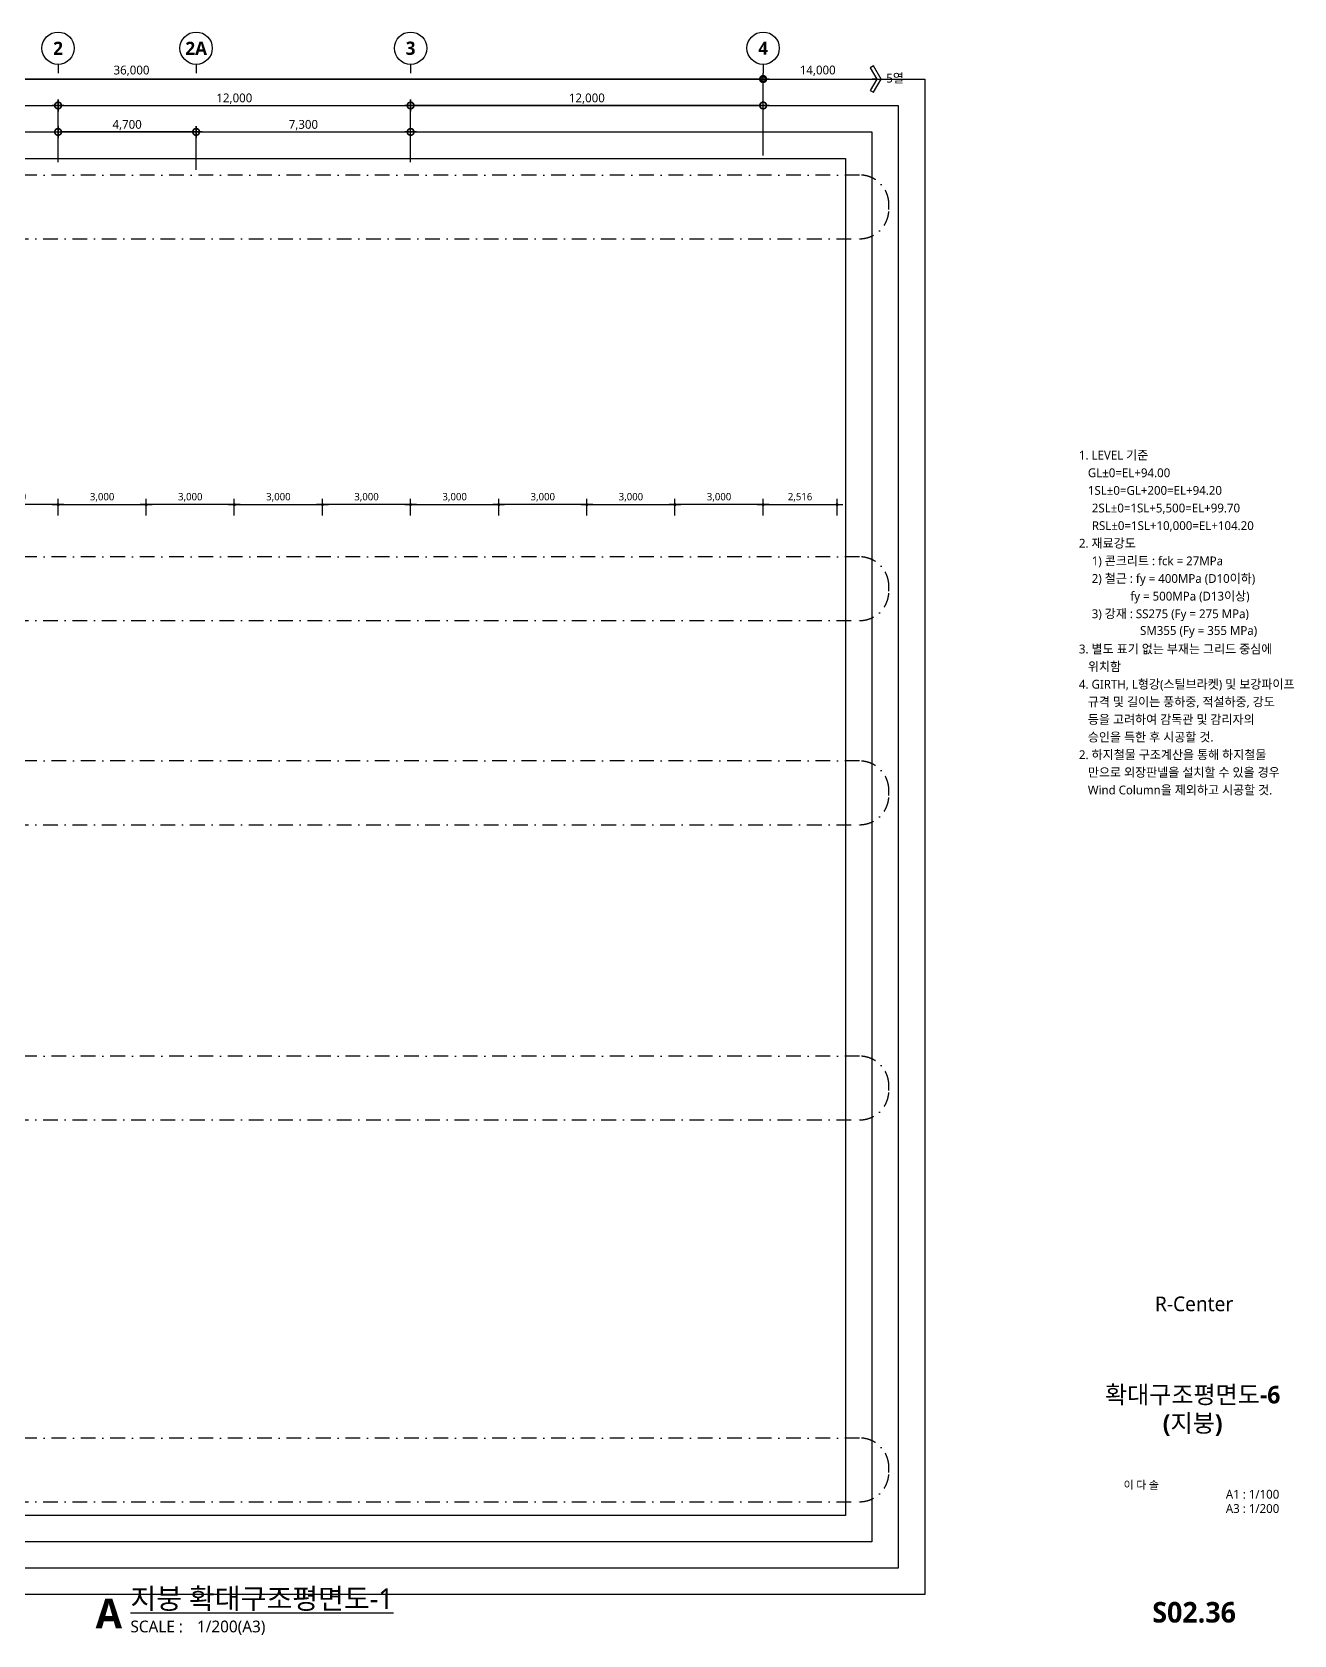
# Model space of a CAD drawing. Header units: millimetres. Extents: x 5446 to 585647, y 2414 to 57106.
# Drawn here: x 458594 to 501547, y 2528 to 57100 of the extents above; entities that cross this region are included whole.
import ezdxf
from ezdxf.enums import TextEntityAlignment as Align

# ---------------------------------------------------------------- set-up
doc = ezdxf.new("R2010")
doc.units = ezdxf.units.MM
doc.header["$LTSCALE"] = 100
doc.linetypes.add('DASHDOT-GAUN', pattern=[10, 5, -2.5, 0, -2.5])
doc.layers.get('DEFPOINTS').update_dxf_attribs({"color": 137})
for name, color, linetype in [('DIM', 7, 'Continuous'), ('DIM-INT', 7, 'Continuous'), ('SYM', 6, 'Continuous'), ('SYM-BUB', 3, 'Continuous'), ('TEXT', 3, 'Continuous'), ('XR-SHEET$0$TITLE', 7, 'Continuous'), ('XR-SHEET$1$SHT', 5, 'Continuous'), ('XR-SHEET$1$TEXT', 3, 'Continuous')]:
    doc.layers.add(name, color=color, linetype=linetype)
doc.layers.add('TEMP', color=171, linetype='Continuous', plot=False)
doc.styles.add('$0$스타일1', font='malgun.ttf')
doc.styles.add('XR-SHEET$0$굴림체(옥산)', font='malgun.ttf')
doc.styles.add('XR-SHEET$0$맑은고딕B', font='malgunbd.ttf')
doc.styles.add('맑은고딕B', font='malgunbd.ttf')
doc.styles.add('스타일1', font='malgun.ttf')
doc.styles.add('스타일2', font='malgunbd.ttf')
doc.dimstyles.new('CJA', dxfattribs={"dimscale": 300, "dimtxt": 2.7, "dimasz": 1, "dimexe": 2, "dimexo": 3, "dimgap": 1, "dimtad": 1, "dimdec": 0, "dimzin": 1, "dimdsep": 46, "dimlunit": 6, "dimtxsty": '$0$스타일1', "dimblk": 'CJDOT', "dimcen": 0.09, "dimdle": 1, "dimclrd": 256, "dimclre": 256, "dimclrt": 3, "dimadec": 0, "dimazin": 0, "dimtfac": 1, "dimtdec": 0, "dimtix": 1, "dimtmove": 2, "dimatfit": 3, "dimldrblk": 'CJDOT', "dimfxl": 1, "dimtolj": 1, "dimtzin": 1, "dimarcsym": 0})
doc.dimstyles.new('GAUN-100', dxfattribs={"dimscale": 100, "dimtxt": 3, "dimasz": 1, "dimexe": 1, "dimexo": 1, "dimgap": 0.5, "dimtad": 1, "dimdec": 0, "dimzin": 1, "dimdsep": 46, "dimlunit": 6, "dimtxsty": '스타일1', "dimblk": 'GAUN-DOT', "dimcen": -2, "dimdle": 2, "dimclrd": 256, "dimclre": 256, "dimclrt": 3, "dimadec": 0, "dimazin": 0, "dimtfac": 1, "dimtdec": 0, "dimtix": 1, "dimtmove": 2, "dimatfit": 3, "dimldrblk": 'DOTSMALL', "dimfxl": 1, "dimtolj": 1, "dimtzin": 1, "dimarcsym": 0})

# ---------------------------------------------------------------- blocks, each defined once
blk = doc.blocks.new('XR-SHEET$0$TITLE')
at = {"layer": 'XR-SHEET$0$TITLE', "true_color": 0x000000, "style": 'XR-SHEET$0$굴림체(옥산)'}
for tag, height, p in [('동명칭', 6, (776.77, -457.26)), ('SCALE-A1', 3, (797.5, -522)), ('SCALE-A3', 3, (797.5, -527)), ('DATA', 3, (797.5, -540))]:
    blk.add_attdef(tag, text='', height=height, dxfattribs=at).set_placement(p, align=Align.MIDDLE)
for tag, height, p in [('TITLE1', 6, (776.5, -479.4)), ('TITLE4', 6, (776.5, -484.39)), ('TITLE2', 6, (776.5, -489)), ('TITLE5', 6, (776.5, -493.99)), ('TITLE3', 6, (776.5, -498.7)), ('NAME-1', 3, (760.16, -517.5)), ('NAME-2', 3, (760.16, -526.5)), ('A0.00', 7, (776.5, -561))]:
    blk.add_attdef(tag, text='', height=height, dxfattribs=at).set_placement(p, align=Align.MIDDLE_CENTER)
blk = doc.blocks.new('dwgtitle')
at = {"layer": 'SYM', "color": 3, "style": '스타일1'}
blk.add_text('SCALE :', height=4, dxfattribs=at).set_placement((12.25, -1.4))
for tag, p, height in [('%%UTITLE', (12.25, 6.59), 7), ('1/100', (34.89, -1.4), 4)]:
    blk.add_attdef(tag, p, '', height=height, dxfattribs=at)
at = {"layer": 'SYM', "color": 6, "style": '스타일2'}
blk.add_attdef('A', text='', height=10, dxfattribs=at).set_placement((4.89, 5), align=Align.MIDDLE)
blk = doc.blocks.new('GAUN-DOT')
at = {"linetype": 'ByBlock'}
for p, q in [((2, 0), (-2, 0)), ((0, -2), (0, 2))]:
    blk.add_line(p, q, dxfattribs=at)
at = {"const_width": 2.25}
blk.add_lwpolyline([(0, 0.28125, 1), (0, -0.28125, 1)], format="xyb", close=True, dxfattribs=at)
blk = doc.blocks.new('*D227')
at = {"layer": 'DEFPOINTS', "color": 0, "transparency": 16777216}
for p in [(459479, 54600), (447479, 52800), (459479, 52800)]:
    blk.add_point(p, dxfattribs=at)
at = {"layer": 'DIM', "lineweight": -2, "transparency": 16777216}
for p, q in [((447479, 52900), (447479, 54700)), ((447579, 54600), (459379, 54600)), ((459479, 52900), (459479, 54700))]:
    blk.add_line(p, q, dxfattribs=at)
at = {"layer": 'DIM', "lineweight": -2, "transparency": 16777216, "xscale": 100, "yscale": 100, "zscale": 100, "rotation": 180}
blk.add_blockref('GAUN-DOT', (447479, 54600), dxfattribs=at)
at = {"layer": 'DIM', "lineweight": -2, "transparency": 16777216, "xscale": 100, "yscale": 100, "zscale": 100}
blk.add_blockref('GAUN-DOT', (459479, 54600), dxfattribs=at)
at = {"layer": 'DIM', "color": 3, "transparency": 16777216, "insert": (453479, 54831), "char_height": 300, "attachment_point": 5, "style": '스타일1'}
blk.add_mtext('\\A1;12,000', dxfattribs=at)
blk = doc.blocks.new('_DotSmall')
at = {"color": 0, "linetype": 'ByBlock', "const_width": 0.5}
blk.add_lwpolyline([(-0.0625, 0, 1), (0.0625, 0, 1)], format="xyb", close=True, dxfattribs=at)
blk = doc.blocks.new('NEW_BUB')
at = {"layer": 'SYM-BUB', "color": 6}
blk.add_line((0, 3), (0, 0), dxfattribs=at)
blk.add_circle((0, 8.5), 5.5, dxfattribs=at)
at = {"layer": 'SYM-BUB', "color": 3, "style": '스타일2'}
blk.add_attdef('X', text='', height=4.5, dxfattribs=at).set_placement((0, 8.5), align=Align.MIDDLE)
blk = doc.blocks.new('*D228')
at = {"layer": 'DEFPOINTS', "color": 0, "transparency": 16777216}
for p in [(447479, 55500), (447479, 52800), (483479, 52800)]:
    blk.add_point(p, dxfattribs=at)
at = {"layer": 'DIM', "lineweight": -2, "transparency": 16777216}
for p, q in [((447479, 52900), (447479, 55600)), ((483379, 55500), (447579, 55500)), ((483479, 52900), (483479, 55600))]:
    blk.add_line(p, q, dxfattribs=at)
at = {"layer": 'DIM', "lineweight": -2, "transparency": 16777216, "xscale": 100, "yscale": 100, "zscale": 100, "rotation": 180}
blk.add_blockref('GAUN-DOT', (447479, 55500), dxfattribs=at)
at = {"layer": 'DIM', "lineweight": -2, "transparency": 16777216, "xscale": 100, "yscale": 100, "zscale": 100}
blk.add_blockref('GAUN-DOT', (483479, 55500), dxfattribs=at)
at = {"layer": 'DIM', "color": 3, "transparency": 16777216, "insert": (461979, 55780), "char_height": 300, "attachment_point": 5, "style": '스타일1'}
blk.add_mtext('\\A1;36,000', dxfattribs=at)
blk = doc.blocks.new('*D226')
at = {"layer": 'DEFPOINTS', "color": 0, "transparency": 16777216}
for p in [(471479, 54600), (471479, 52800), (483479, 52800)]:
    blk.add_point(p, dxfattribs=at)
at = {"layer": 'DIM', "lineweight": -2, "transparency": 16777216}
for p, q in [((471479, 52900), (471479, 54700)), ((483379, 54600), (471579, 54600)), ((483479, 52900), (483479, 54700))]:
    blk.add_line(p, q, dxfattribs=at)
at = {"layer": 'DIM', "lineweight": -2, "transparency": 16777216, "xscale": 100, "yscale": 100, "zscale": 100, "rotation": 180}
blk.add_blockref('GAUN-DOT', (471479, 54600), dxfattribs=at)
at = {"layer": 'DIM', "lineweight": -2, "transparency": 16777216, "xscale": 100, "yscale": 100, "zscale": 100}
blk.add_blockref('GAUN-DOT', (483479, 54600), dxfattribs=at)
at = {"layer": 'DIM', "color": 3, "transparency": 16777216, "insert": (477479, 54831), "char_height": 300, "attachment_point": 5, "style": '스타일1'}
blk.add_mtext('\\A1;12,000', dxfattribs=at)
blk = doc.blocks.new('연장 화살표')
at = {"layer": 'DIM'}
blk.add_line((-0.49, 0), (-1, 0), dxfattribs=at)
blk.add_lwpolyline([(-1.23, 1.29), (-0.49, 0), (-1.23, -1.29), (-0.86, -1.5), (0, 0), (-0.86, 1.5)], close=True, dxfattribs=at)
blk = doc.blocks.new('*D225')
at = {"layer": 'DEFPOINTS', "color": 0, "transparency": 16777216}
for p in [(487495, 55500), (487495, 55500), (483479, 53400)]:
    blk.add_point(p, dxfattribs=at)
at = {"layer": 'DIM', "color": 7, "lineweight": -2, "transparency": 16777216}
for p, q in [((483479, 53700), (483479, 55700)), ((483279, 55500), (487195, 55500))]:
    blk.add_line(p, q, dxfattribs=at)
at = {"layer": 'DIM', "color": 7, "lineweight": -2, "transparency": 16777216, "xscale": 300, "yscale": 300, "zscale": 300}
blk.add_blockref('연장 화살표', (487495, 55500), dxfattribs=at)
at = {"layer": 'DIM', "color": 7, "lineweight": -2, "transparency": 16777216, "xscale": 300, "yscale": 300, "zscale": 300, "rotation": 180}
blk.add_blockref('_DotSmall', (483479, 55500), dxfattribs=at)
at = {"layer": 'DIM', "color": 3, "transparency": 16777216, "insert": (485337, 55781), "char_height": 300, "attachment_point": 5, "style": '스타일1'}
blk.add_mtext('\\A1;14,000', dxfattribs=at)
blk = doc.blocks.new('CJDOT')
blk.add_line((-2, 0), (2, 0))
at = {"const_width": 0.5}
blk.add_lwpolyline([(-0.25, 0, 1), (0.25, 0, 1)], format="xyb", close=True, dxfattribs=at)
blk = doc.blocks.new('*D273')
at = {"layer": 'DEFPOINTS', "color": 0, "transparency": 16777216}
for p in [(456479, 41010), (456479, 40337), (459479, 40337)]:
    blk.add_point(p, dxfattribs=at)
at = {"layer": 'DIM-INT', "lineweight": -2, "transparency": 16777216}
for p, q in [((456479, 40637), (456479, 41210)), ((459379, 41010), (456579, 41010)), ((459479, 40637), (459479, 41210))]:
    blk.add_line(p, q, dxfattribs=at)
at = {"layer": 'DIM-INT', "lineweight": -2, "transparency": 16777216, "xscale": 100, "yscale": 100, "zscale": 100}
for p, rotation in [((456479, 41010), 179.9999999996554), ((459479, 41010), 359.9999999996554)]:
    blk.add_blockref('CJDOT', p, dxfattribs=dict(at, rotation=rotation))
at = {"layer": 'DIM-INT', "color": 3, "transparency": 16777216, "insert": (457979, 41260), "char_height": 250, "attachment_point": 5, "style": '$0$스타일1'}
blk.add_mtext('\\A1;3,000', dxfattribs=at)
blk = doc.blocks.new('*D275')
at = {"layer": 'DEFPOINTS', "color": 0, "transparency": 16777216}
for p in [(462479, 41010), (459479, 40337), (462479, 40337)]:
    blk.add_point(p, dxfattribs=at)
at = {"layer": 'DIM-INT', "lineweight": -2, "transparency": 16777216}
for p, q in [((459479, 40637), (459479, 41210)), ((459579, 41010), (462379, 41010)), ((462479, 40637), (462479, 41210))]:
    blk.add_line(p, q, dxfattribs=at)
at = {"layer": 'DIM-INT', "lineweight": -2, "transparency": 16777216, "xscale": 100, "yscale": 100, "zscale": 100, "rotation": 180}
blk.add_blockref('CJDOT', (459479, 41010), dxfattribs=at)
at = {"layer": 'DIM-INT', "lineweight": -2, "transparency": 16777216, "xscale": 100, "yscale": 100, "zscale": 100}
blk.add_blockref('CJDOT', (462479, 41010), dxfattribs=at)
at = {"layer": 'DIM-INT', "color": 3, "transparency": 16777216, "insert": (460979, 41260), "char_height": 250, "attachment_point": 5, "style": '$0$스타일1'}
blk.add_mtext('\\A1;3,000', dxfattribs=at)
blk = doc.blocks.new('*D277')
at = {"layer": 'DEFPOINTS', "color": 0, "transparency": 16777216}
for p in [(468479, 41010), (465479, 40337), (468479, 40337)]:
    blk.add_point(p, dxfattribs=at)
at = {"layer": 'DIM-INT', "lineweight": -2, "transparency": 16777216}
for p, q in [((465479, 40637), (465479, 41210)), ((465579, 41010), (468379, 41010)), ((468479, 40637), (468479, 41210))]:
    blk.add_line(p, q, dxfattribs=at)
at = {"layer": 'DIM-INT', "lineweight": -2, "transparency": 16777216, "xscale": 100, "yscale": 100, "zscale": 100, "rotation": 180}
blk.add_blockref('CJDOT', (465479, 41010), dxfattribs=at)
at = {"layer": 'DIM-INT', "lineweight": -2, "transparency": 16777216, "xscale": 100, "yscale": 100, "zscale": 100}
blk.add_blockref('CJDOT', (468479, 41010), dxfattribs=at)
at = {"layer": 'DIM-INT', "color": 3, "transparency": 16777216, "insert": (466979, 41260), "char_height": 250, "attachment_point": 5, "style": '$0$스타일1'}
blk.add_mtext('\\A1;3,000', dxfattribs=at)
blk = doc.blocks.new('*D276')
at = {"layer": 'DEFPOINTS', "color": 0, "transparency": 16777216}
for p in [(462479, 41010), (462479, 40337), (465479, 40337)]:
    blk.add_point(p, dxfattribs=at)
at = {"layer": 'DIM-INT', "lineweight": -2, "transparency": 16777216}
for p, q in [((462479, 40637), (462479, 41210)), ((465379, 41010), (462579, 41010)), ((465479, 40637), (465479, 41210))]:
    blk.add_line(p, q, dxfattribs=at)
at = {"layer": 'DIM-INT', "lineweight": -2, "transparency": 16777216, "xscale": 100, "yscale": 100, "zscale": 100}
for p, rotation in [((462479, 41010), 179.9999999996554), ((465479, 41010), 359.9999999996554)]:
    blk.add_blockref('CJDOT', p, dxfattribs=dict(at, rotation=rotation))
at = {"layer": 'DIM-INT', "color": 3, "transparency": 16777216, "insert": (463979, 41260), "char_height": 250, "attachment_point": 5, "style": '$0$스타일1'}
blk.add_mtext('\\A1;3,000', dxfattribs=at)
blk = doc.blocks.new('*D278')
at = {"layer": 'DEFPOINTS', "color": 0, "transparency": 16777216}
for p in [(468479, 41010), (468479, 40337), (471479, 40337)]:
    blk.add_point(p, dxfattribs=at)
at = {"layer": 'DIM-INT', "lineweight": -2, "transparency": 16777216}
for p, q in [((468479, 40637), (468479, 41210)), ((471379, 41010), (468579, 41010)), ((471479, 40637), (471479, 41210))]:
    blk.add_line(p, q, dxfattribs=at)
at = {"layer": 'DIM-INT', "lineweight": -2, "transparency": 16777216, "xscale": 100, "yscale": 100, "zscale": 100}
for p, rotation in [((468479, 41010), 180.000000003965), ((471479, 41010), 3.964988337656905e-09)]:
    blk.add_blockref('CJDOT', p, dxfattribs=dict(at, rotation=rotation))
at = {"layer": 'DIM-INT', "color": 3, "transparency": 16777216, "insert": (469979, 41260), "char_height": 250, "attachment_point": 5, "rotation": 0, "style": '$0$스타일1'}
blk.add_mtext('\\A1;3,000', dxfattribs=at)
blk = doc.blocks.new('*D279')
at = {"layer": 'DEFPOINTS', "color": 0, "transparency": 16777216}
for p in [(474479, 41010), (471479, 40337), (474479, 40337)]:
    blk.add_point(p, dxfattribs=at)
at = {"layer": 'DIM-INT', "lineweight": -2, "transparency": 16777216}
for p, q in [((471479, 40637), (471479, 41210)), ((471579, 41010), (474379, 41010)), ((474479, 40637), (474479, 41210))]:
    blk.add_line(p, q, dxfattribs=at)
at = {"layer": 'DIM-INT', "lineweight": -2, "transparency": 16777216, "xscale": 100, "yscale": 100, "zscale": 100, "rotation": 180}
blk.add_blockref('CJDOT', (471479, 41010), dxfattribs=at)
at = {"layer": 'DIM-INT', "lineweight": -2, "transparency": 16777216, "xscale": 100, "yscale": 100, "zscale": 100}
blk.add_blockref('CJDOT', (474479, 41010), dxfattribs=at)
at = {"layer": 'DIM-INT', "color": 3, "transparency": 16777216, "insert": (472979, 41260), "char_height": 250, "attachment_point": 5, "style": '$0$스타일1'}
blk.add_mtext('\\A1;3,000', dxfattribs=at)
blk = doc.blocks.new('*D280')
at = {"layer": 'DEFPOINTS', "color": 0, "transparency": 16777216}
for p in [(474479, 41010), (474479, 40337), (477479, 40337)]:
    blk.add_point(p, dxfattribs=at)
at = {"layer": 'DIM-INT', "lineweight": -2, "transparency": 16777216}
for p, q in [((474479, 40637), (474479, 41210)), ((477379, 41010), (474579, 41010)), ((477479, 40637), (477479, 41210))]:
    blk.add_line(p, q, dxfattribs=at)
at = {"layer": 'DIM-INT', "lineweight": -2, "transparency": 16777216, "xscale": 100, "yscale": 100, "zscale": 100}
for p, rotation in [((474479, 41010), 180.0000000005736), ((477479, 41010), 5.735412145213559e-10)]:
    blk.add_blockref('CJDOT', p, dxfattribs=dict(at, rotation=rotation))
at = {"layer": 'DIM-INT', "color": 3, "transparency": 16777216, "insert": (475979, 41260), "char_height": 250, "attachment_point": 5, "style": '$0$스타일1'}
blk.add_mtext('\\A1;3,000', dxfattribs=at)
blk = doc.blocks.new('*D281')
at = {"layer": 'DEFPOINTS', "color": 0, "transparency": 16777216}
for p in [(480479, 41010), (477479, 40337), (480479, 40337)]:
    blk.add_point(p, dxfattribs=at)
at = {"layer": 'DIM-INT', "lineweight": -2, "transparency": 16777216}
for p, q in [((477479, 40637), (477479, 41210)), ((477579, 41010), (480379, 41010)), ((480479, 40637), (480479, 41210))]:
    blk.add_line(p, q, dxfattribs=at)
at = {"layer": 'DIM-INT', "lineweight": -2, "transparency": 16777216, "xscale": 100, "yscale": 100, "zscale": 100, "rotation": 180}
blk.add_blockref('CJDOT', (477479, 41010), dxfattribs=at)
at = {"layer": 'DIM-INT', "lineweight": -2, "transparency": 16777216, "xscale": 100, "yscale": 100, "zscale": 100}
blk.add_blockref('CJDOT', (480479, 41010), dxfattribs=at)
at = {"layer": 'DIM-INT', "color": 3, "transparency": 16777216, "insert": (478979, 41260), "char_height": 250, "attachment_point": 5, "style": '$0$스타일1'}
blk.add_mtext('\\A1;3,000', dxfattribs=at)
blk = doc.blocks.new('*D282')
at = {"layer": 'DEFPOINTS', "color": 0, "transparency": 16777216}
for p in [(480479, 41010), (480479, 40337), (483479, 40337)]:
    blk.add_point(p, dxfattribs=at)
at = {"layer": 'DIM-INT', "lineweight": -2, "transparency": 16777216}
for p, q in [((480479, 40637), (480479, 41210)), ((483379, 41010), (480579, 41010)), ((483479, 40637), (483479, 41210))]:
    blk.add_line(p, q, dxfattribs=at)
at = {"layer": 'DIM-INT', "lineweight": -2, "transparency": 16777216, "xscale": 100, "yscale": 100, "zscale": 100}
for p, rotation in [((480479, 41010), 179.9999999937539), ((483479, 41010), 359.9999999937539)]:
    blk.add_blockref('CJDOT', p, dxfattribs=dict(at, rotation=rotation))
at = {"layer": 'DIM-INT', "color": 3, "transparency": 16777216, "insert": (481979, 41260), "char_height": 250, "attachment_point": 5, "rotation": 360, "style": '$0$스타일1'}
blk.add_mtext('\\A1;3,000', dxfattribs=at)
blk = doc.blocks.new('*D283')
at = {"layer": 'DEFPOINTS', "color": 0, "transparency": 16777216}
for p in [(485995, 41010), (483479, 40337), (485995, 40337)]:
    blk.add_point(p, dxfattribs=at)
at = {"layer": 'DIM-INT', "lineweight": -2, "transparency": 16777216}
for p, q in [((483479, 40637), (483479, 41210)), ((483579, 41010), (485895, 41010)), ((485995, 40637), (485995, 41210))]:
    blk.add_line(p, q, dxfattribs=at)
at = {"layer": 'DIM-INT', "lineweight": -2, "transparency": 16777216, "xscale": 100, "yscale": 100, "zscale": 100, "rotation": 180}
blk.add_blockref('CJDOT', (483479, 41010), dxfattribs=at)
at = {"layer": 'DIM-INT', "lineweight": -2, "transparency": 16777216, "xscale": 100, "yscale": 100, "zscale": 100}
blk.add_blockref('CJDOT', (485995, 41010), dxfattribs=at)
at = {"layer": 'DIM-INT', "color": 3, "transparency": 16777216, "insert": (484737, 41261), "char_height": 250, "attachment_point": 5, "style": '$0$스타일1'}
blk.add_mtext('\\A1;2,516', dxfattribs=at)
blk = doc.blocks.new('*D322')
at = {"layer": 'DEFPOINTS', "color": 0, "transparency": 16777216}
for p in [(459479, 53700), (459479, 52569), (464179, 52313)]:
    blk.add_point(p, dxfattribs=at)
at = {"layer": 'DIM', "lineweight": -2, "transparency": 16777216}
for p, q in [((459479, 52669), (459479, 53800)), ((464079, 53700), (459579, 53700)), ((464179, 52413), (464179, 53800))]:
    blk.add_line(p, q, dxfattribs=at)
at = {"layer": 'DIM', "lineweight": -2, "transparency": 16777216, "xscale": 100, "yscale": 100, "zscale": 100, "rotation": 180}
blk.add_blockref('GAUN-DOT', (459479, 53700), dxfattribs=at)
at = {"layer": 'DIM', "lineweight": -2, "transparency": 16777216, "xscale": 100, "yscale": 100, "zscale": 100}
blk.add_blockref('GAUN-DOT', (464179, 53700), dxfattribs=at)
at = {"layer": 'DIM', "color": 3, "transparency": 16777216, "insert": (461829, 53930), "char_height": 300, "attachment_point": 5, "style": '스타일1'}
blk.add_mtext('\\A1;4,700', dxfattribs=at)
blk = doc.blocks.new('*D323')
at = {"layer": 'DEFPOINTS', "color": 0, "transparency": 16777216}
for p in [(471479, 53700), (471479, 52569), (464179, 52313)]:
    blk.add_point(p, dxfattribs=at)
at = {"layer": 'DIM', "lineweight": -2, "transparency": 16777216}
for p, q in [((464179, 52413), (464179, 53800)), ((464279, 53700), (471379, 53700)), ((471479, 52669), (471479, 53800))]:
    blk.add_line(p, q, dxfattribs=at)
at = {"layer": 'DIM', "lineweight": -2, "transparency": 16777216, "xscale": 100, "yscale": 100, "zscale": 100, "rotation": 180}
blk.add_blockref('GAUN-DOT', (464179, 53700), dxfattribs=at)
at = {"layer": 'DIM', "lineweight": -2, "transparency": 16777216, "xscale": 100, "yscale": 100, "zscale": 100}
blk.add_blockref('GAUN-DOT', (471479, 53700), dxfattribs=at)
at = {"layer": 'DIM', "color": 3, "transparency": 16777216, "insert": (467829, 53930), "char_height": 300, "attachment_point": 5, "style": '스타일1'}
blk.add_mtext('\\A1;7,300', dxfattribs=at)
blk = doc.blocks.new('*D462')
at = {"layer": 'DEFPOINTS', "color": 0, "transparency": 16777216}
for p in [(471479, 54600), (459479, 52569), (471479, 52569)]:
    blk.add_point(p, dxfattribs=at)
at = {"layer": 'DIM', "lineweight": -2, "transparency": 16777216}
for p, q in [((459479, 52669), (459479, 54700)), ((459579, 54600), (471379, 54600)), ((471479, 52669), (471479, 54700))]:
    blk.add_line(p, q, dxfattribs=at)
at = {"layer": 'DIM', "lineweight": -2, "transparency": 16777216, "xscale": 100, "yscale": 100, "zscale": 100, "rotation": 180}
blk.add_blockref('GAUN-DOT', (459479, 54600), dxfattribs=at)
at = {"layer": 'DIM', "lineweight": -2, "transparency": 16777216, "xscale": 100, "yscale": 100, "zscale": 100}
blk.add_blockref('GAUN-DOT', (471479, 54600), dxfattribs=at)
at = {"layer": 'DIM', "color": 3, "transparency": 16777216, "insert": (465479, 54831), "char_height": 300, "attachment_point": 5, "style": '스타일1'}
blk.add_mtext('\\A1;12,000', dxfattribs=at)
blk = doc.blocks.new('A$C8b652f08')
at = {"layer": 'TEXT', "style": '스타일1'}
for s, p in [('1. LEVEL 기준', (757, -2089)), ('   GL%%P0=EL+94.00', (757, -3289)), ('   1SL%%P0=GL+200=EL+94.20', (757, -4489)), (' 2SL%%P0=1SL+5,500=EL+99.70', (1434, -5689)), (' RSL%%P0=1SL+10,000=EL+104.20', (1434, -6889)), ('2. 재료강도', (757, -8089)), ('1) 콘크리트 : fck = 27MPa', (1630, -9289)), ('2) 철근 : fy = 400MPa (D10이하)', (1630, -10489)), ('         fy = 500MPa (D13이상)', (2424, -11689)), ('3) 강재 : SS275 (Fy = 275 MPa)', (1630, -12889)), ('SM355 (Fy = 355 MPa)', (4921, -14030)), ('3. 별도 표기 없는 부재는 그리드 중심에', (757, -15289)), ('   위치함', (757, -16489)), ('4. GIRTH, L형강(스틸브라켓) 및 보강파이프', (757, -17689)), ('   규격 및 길이는 풍하중, 적설하중, 강도', (757, -18889)), ('   등을 고려하여 감독관 및 감리자의 ', (757, -20089)), ('   승인을 득한 후 시공할 것. ', (757, -21289)), ('2. 하지철물 구조계산을 통해 하지철물 ', (757, -22489)), ('   만으로 외장판넬을 설치할 수 있을 경우', (757, -23689)), ('   Wind Column을 제외하고 시공할 것.', (757, -24889))]:
    blk.add_text(s, height=600, dxfattribs=at).set_placement(p, align=Align.BOTTOM_LEFT)

msp = doc.modelspace()

# ---------------------------------------------------------------- linework, layer by layer
at = {"layer": 'SYM', "color": 4, "linetype": 'DASHDOT-GAUN'}
for points in [[(446968.2, 51232.7), (446968.2, 51062.9, 0.4142136), (447968.2, 50062.9), (486760.1, 50062.9, 0.4142136), (487760.1, 51062.9), (487760.1, 51232.7, 0.4142136), (486760.1, 52232.7), (447968.2, 52232.7, 0.4142136)], [(446968.2, 38232.7), (446968.2, 38062.9, 0.4142136), (447968.2, 37062.9), (486760.1, 37062.9, 0.4142136), (487760.1, 38062.9), (487760.1, 38232.7, 0.4142136), (486760.1, 39232.7), (447968.2, 39232.7, 0.4142136)], [(446968.2, 31282.7), (446968.2, 31112.9, 0.4142136), (447968.2, 30112.9), (486760.1, 30112.9, 0.4142136), (487760.1, 31112.9), (487760.1, 31282.7, 0.4142136), (486760.1, 32282.7), (447968.2, 32282.7, 0.4142136)], [(446968.2, 21232.7), (446968.2, 21062.9, 0.4142136), (447968.2, 20062.9), (486760.1, 20062.9, 0.4142136), (487760.1, 21062.9), (487760.1, 21232.7, 0.4142136), (486760.1, 22232.7), (447968.2, 22232.7, 0.4142136)], [(446968.2, 8232.7), (446968.2, 8062.9, 0.4142136), (447968.2, 7062.9), (486760.1, 7062.9, 0.4142136), (487760.1, 8062.9), (487760.1, 8232.7, 0.4142136), (486760.1, 9232.7), (447968.2, 9232.7, 0.4142136)]]:
    msp.add_lwpolyline(points, format="xyb", close=True, dxfattribs=at)
at = {"layer": 'TEMP'}
for points in [[(442467.8, 55500), (488979.7, 55500), (488979.7, 3900), (442467.8, 3900)], [(443367.8, 54600), (488079.7, 54600), (488079.7, 4800), (443367.8, 4800)], [(444267.8, 53700), (487179.7, 53700), (487179.7, 5700), (444267.8, 5700)], [(445167.8, 52800), (486279.7, 52800), (486279.7, 6600), (445167.8, 6600)], [(445167.8, 52800), (486279.7, 52800), (486279.7, 6600), (445167.8, 6600)]]:
    msp.add_lwpolyline(points, close=True, dxfattribs=at)

# ---------------------------------------------------------------- block references
at = {"layer": 'DIM', "xscale": 0.5, "yscale": 0.5, "zscale": 0.5}
msp.add_blockref('A$C8b652f08', (493850, 43500), dxfattribs=at)
at = {"layer": 'SYM', "xscale": 100, "yscale": 100, "zscale": 100}
msp.add_blockref('dwgtitle', (460717.9, 2756.1, -0.5), dxfattribs=at).add_auto_attribs({'%%UTITLE': '%%U지붕 확대구조평면도-1', '1/100': '1/200(A3)', 'A': 'A'})
at = {"layer": 'SYM-BUB', "xscale": 100, "yscale": 100, "zscale": 100}
for p, values in [((459479.3, 55700), {'X': '2'}), ((464179.3, 55700), {'X': '2A'}), ((471479.3, 55700), {'X': '3'}), ((483479.3, 55700), {'X': '4'})]:
    msp.add_blockref('NEW_BUB', p, dxfattribs=at).add_auto_attribs(values)
at = {"layer": 'TEXT'}
ref = msp.add_blockref('XR-SHEET$0$TITLE', (420500, 0), dxfattribs=dict(at, xscale=100, yscale=100, zscale=100))
ref.add_attrib('TITLE2', '확대구조평면도-6', dxfattribs={"layer": 'XR-SHEET$1$SHT', "color": 4, "true_color": 0x000004, "height": 600, "style": '맑은고딕B'}).set_placement((498100, 10708.6), align=Align.MIDDLE_CENTER)
ref.add_attrib('TITLE3', '(지붕)', dxfattribs={"layer": 'XR-SHEET$1$SHT', "color": 4, "true_color": 0x000004, "height": 600, "style": 'XR-SHEET$0$맑은고딕B'}).set_placement((498100, 9738.2, 1377.1), align=Align.MIDDLE_CENTER)
ref.add_attrib('NAME-1', '이 다 솔', dxfattribs={"layer": 'XR-SHEET$1$TEXT', "color": 3, "true_color": 0x000003, "height": 270, "style": '스타일1'}).set_placement((495750, 7633.3, 1377.1), align=Align.MIDDLE_LEFT)
ref.add_attrib('SCALE-A1', 'A1 : 1/100', dxfattribs={"layer": 'XR-SHEET$1$SHT', "color": 3, "true_color": 0x000003, "height": 300, "style": '스타일1'}).set_placement((500139.1, 7317.2), align=Align.MIDDLE_CENTER)
ref.add_attrib('SCALE-A3', 'A3 : 1/200', dxfattribs={"layer": 'XR-SHEET$1$SHT', "color": 3, "true_color": 0x000003, "height": 300, "style": '스타일1'}).set_placement((500139.1, 6830.8), align=Align.MIDDLE_CENTER)
ref.add_attrib('A0.00', 'S02.36', dxfattribs={"layer": 'XR-SHEET$1$SHT', "color": 4, "true_color": 0x000004, "height": 700, "style": '맑은고딕B'}).set_placement((498150, 3300), align=Align.MIDDLE_CENTER)

# ---------------------------------------------------------------- texts
at = {"layer": 'DIM', "color": 3, "style": '스타일1'}
msp.add_text('5열', height=300, dxfattribs=at).set_placement((487969.5, 55379.4), align=Align.CENTER)
at = {"layer": 'TEXT', "style": '스타일1'}
msp.add_text('R-Center', height=500, dxfattribs=at).set_placement((498150, 13800), align=Align.MIDDLE_CENTER)

# ---------------------------------------------------------------- dimensions: what is measured, and where the dimension line sits
at = {"layer": 'DIM'}
dim = msp.add_linear_dim(base=(447479.3, 55500), p1=(483479.3, 52800), p2=(447479.3, 52800), dimstyle='GAUN-100', dxfattribs=at)
dim.commit()
dim.dimension.update_dxf_attribs({"geometry": '*D228', "text_midpoint": (461979.3, 55780.2), "dimtype": 160})
dim = msp.add_linear_dim(base=(487495.3, 55500), p1=(483479.3, 53400), p2=(487495.3, 55500), angle=180, text='14,000', dimstyle='CJA', override={"dimscale": 100, "dimtxt": 3, "dimasz": 3, "dimexe": 2, "dimexo": 3, "dimlunit": 6, "dimtxsty": '스타일1', "dimblk1": 'DotSmall', "dimblk2": '연장 화살표', "dimsah": 1, "dimdle": 2, "dimse2": 1, "dimclrd": 7, "dimclre": 7}, dxfattribs=at)
dim.commit()
dim.dimension.update_dxf_attribs({"geometry": '*D225', "text_midpoint": (485337.3, 55781)})
dim = msp.add_linear_dim(base=(459479.3, 54600), p1=(447479.3, 52800), p2=(459479.3, 52800), angle=180, dimstyle='GAUN-100', override={"dimlfac": 1}, dxfattribs=at)
dim.commit()
dim.dimension.update_dxf_attribs({"geometry": '*D227', "text_midpoint": (453479.3, 54831)})
for p1, p2, picture, middle in [((459479.3, 52569.4), (471479.3, 52569.4), '*D462', (465479.3, 54831)), ((483479.3, 52800), (471479.3, 52800), '*D226', (477479.3, 54831))]:
    dim = msp.add_linear_dim(base=(471479.3, 54600), p1=p1, p2=p2, dimstyle='GAUN-100', dxfattribs=at)
    dim.commit()
    dim.dimension.update_dxf_attribs({"geometry": picture, "text_midpoint": middle})
for base, p2, angle, picture, middle in [((459479.3, 53700), (459479.3, 52569.4), 0, '*D322', (461829.3, 53930.2)), ((471479.3, 53700), (471479.3, 52569.4), 180, '*D323', (467829.3, 53930.2))]:
    dim = msp.add_linear_dim(base=base, p1=(464179.3, 52312.7), p2=p2, angle=angle, dimstyle='GAUN-100', dxfattribs=at)
    dim.commit()
    dim.dimension.update_dxf_attribs({"geometry": picture, "text_midpoint": middle})
at = {"layer": 'DIM-INT'}
for base, p1, p2, angle, picture, middle in [((456479.3, 41009.8), (459479.3, 40336.7), (456479.3, 40336.7), 180, '*D273', (457979.3, 41259.9)), ((462479.3, 41009.8), (459479.3, 40336.7), (462479.3, 40336.7), 0, '*D275', (460979.3, 41259.9)), ((462479.3, 41009.8), (465479.3, 40336.7), (462479.3, 40336.7), 180, '*D276', (463979.3, 41259.9)), ((468479.3, 41009.8), (465479.3, 40336.7), (468479.3, 40336.7), 0, '*D277', (466979.3, 41259.9)), ((468479.3, 41009.8), (471479.3, 40336.7), (468479.3, 40336.7), 180, '*D278', (469979.3, 41259.9)), ((474479.3, 41009.8), (477479.3, 40336.7), (474479.3, 40336.7), 180, '*D280', (475979.3, 41259.9)), ((480479.3, 41009.8), (477479.3, 40336.7), (480479.3, 40336.7), 0, '*D281', (478979.3, 41259.9)), ((480479.3, 41009.8), (483479.3, 40336.7), (480479.3, 40336.7), 180, '*D282', (481979.3, 41259.9)), ((485995.3, 41009.8), (483479.3, 40336.7), (485995.3, 40336.7), 0, '*D283', (484737.3, 41260.6))]:
    dim = msp.add_linear_dim(base=base, p1=p1, p2=p2, angle=angle, dimstyle='CJA', override={"dimscale": 100, "dimtxt": 2.5}, dxfattribs=at)
    dim.commit()
    dim.dimension.update_dxf_attribs({"geometry": picture, "text_midpoint": middle})
dim = msp.add_linear_dim(base=(474479.3, 41009.8), p1=(471479.3, 40336.7), p2=(474479.3, 40336.7), dimstyle='CJA', override={"dimscale": 100, "dimtxt": 2.5}, dxfattribs=at)
dim.commit()
dim.dimension.update_dxf_attribs({"geometry": '*D279', "text_midpoint": (472979.3, 41259.9)})

doc.saveas('drawing.dxf')
